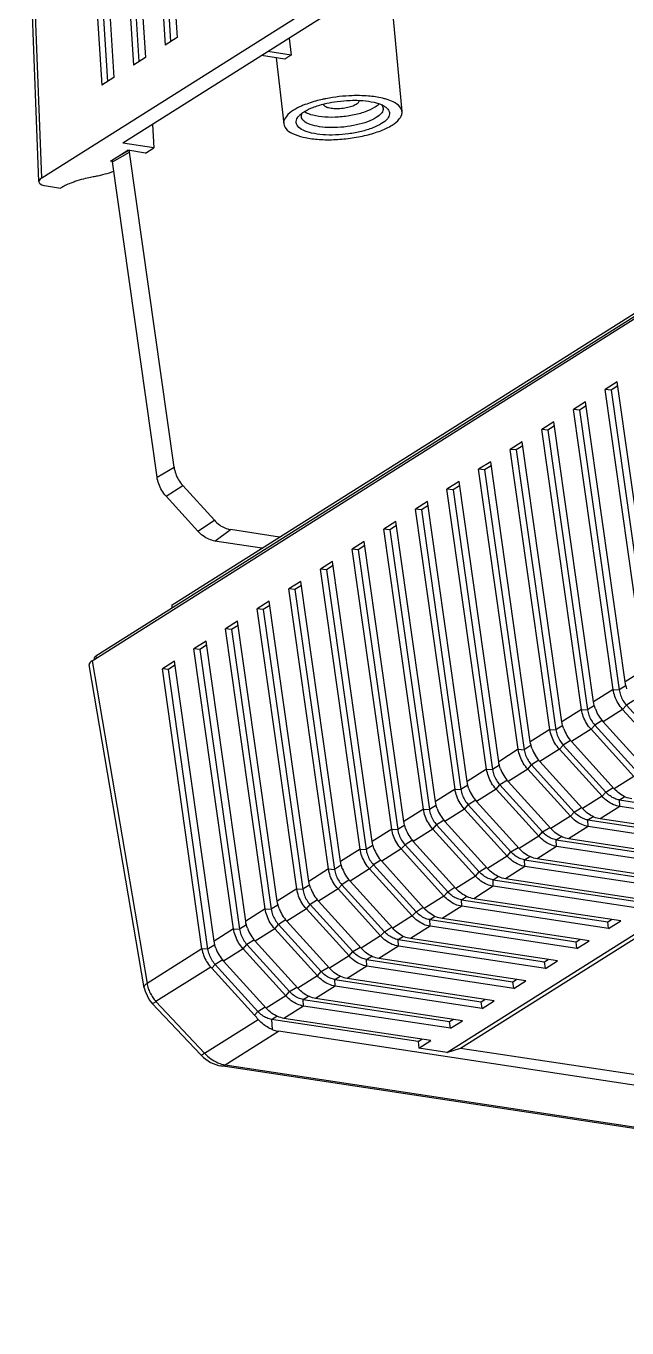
# Model space of a CAD drawing. Header units: millimetres. Extents: x 14276 to 15242, y -9916 to -8542.
# Drawn here: x 14774 to 14826.6, y -9716.2 to -9602.3 of the extents above; entities that cross this region are included whole.
import ezdxf

# ---------------------------------------------------------------- set-up
doc = ezdxf.new("R2010")
doc.units = ezdxf.units.MM

# ---------------------------------------------------------------- blocks, each defined once
blk = doc.blocks.new('u9')
at = {"color": 7, "linetype": 'Continuous'}
for p, q in [((-32.207, 460.157), (-183.313, 483.086)), ((-182.944, 483.176), (-31.838, 460.247)), ((-187.971, 480.148), (-36.865, 457.219)), ((-52.799, 458.685), (-171.941, 476.763)), ((-31.838, 460.247), (-31.838, 460.247)), ((-51.587, 459.072), (-143.498, 401.094)), ((-51.587, 459.072), (-52.799, 458.685)), ((-51.587, 459.072), (-49.148, 458.702)), ((-32.207, 460.157), (-36.865, 457.219)), ((-30.401, 459.13), (-35.089, 456.172)), ((-26.152, 454.622), (-30.401, 459.13)), ((-30.063, 459.282), (-30.295, 459.507)), ((-30.063, 459.282), (-25.815, 454.775)), ((-52.799, 458.685), (-143.98, 401.167)), ((-49.148, 458.702), (-50.202, 458.037)), ((-50.202, 458.037), (-37.35, 456.087)), ((-49.076, 458.12), (-49.4, 457.915)), ((-49.076, 458.12), (-49.148, 458.702)), ((-49.076, 458.12), (-36.267, 456.176)), ((-51.915, 456.957), (-52.969, 456.292)), ((-51.915, 456.957), (-51.843, 456.375)), ((-51.915, 456.957), (-39.063, 455.006)), ((-36.267, 456.176), (-36.311, 457.064)), ((-52.969, 456.292), (-40.117, 454.341)), ((-51.843, 456.375), (-52.167, 456.17)), ((-39.034, 454.431), (-51.843, 456.375)), ((-39.063, 455.006), (-37.35, 456.087)), ((-36.267, 456.176), (-36.728, 455.885)), ((-35.07, 455.487), (-34.772, 455.819)), ((-34.772, 455.819), (-31.041, 451.702)), ((-54.682, 455.211), (-55.736, 454.546)), ((-55.736, 454.546), (-42.884, 452.596)), ((-54.61, 454.629), (-54.934, 454.425)), ((-54.682, 455.211), (-54.61, 454.629)), ((-54.682, 455.211), (-41.829, 453.261)), ((-41.801, 452.686), (-54.61, 454.629)), ((-39.063, 455.006), (-39.034, 454.431)), ((-37.506, 454.11), (-35.793, 455.191)), ((-35.793, 455.191), (-32.062, 451.074)), ((-35.07, 455.487), (-35.701, 455.089)), ((-35.07, 455.487), (-31.339, 451.37)), ((-30.946, 451.598), (-26.152, 454.622)), ((-57.449, 453.466), (-58.503, 452.801)), ((-57.449, 453.466), (-57.377, 452.884)), ((-57.449, 453.466), (-44.596, 451.516)), ((-41.829, 453.261), (-40.117, 454.341)), ((-40.272, 452.365), (-38.56, 453.445)), ((-39.034, 454.431), (-39.495, 454.14)), ((-38.56, 453.445), (-34.829, 449.328)), ((-37.836, 453.742), (-38.467, 453.344)), ((-37.506, 454.11), (-37.836, 453.742)), ((-37.836, 453.742), (-34.105, 449.625)), ((-37.506, 454.11), (-33.775, 449.993)), ((-25.125, 453.405), (-20.315, 425.152)), ((-58.503, 452.801), (-45.65, 450.851)), ((-57.377, 452.884), (-57.701, 452.679)), ((-44.568, 450.94), (-57.377, 452.884)), ((-44.596, 451.516), (-42.884, 452.596)), ((-41.801, 452.686), (-42.262, 452.395)), ((-41.829, 453.261), (-41.801, 452.686)), ((-40.272, 452.365), (-40.603, 451.996)), ((-40.272, 452.365), (-36.541, 448.248)), ((-30.176, 449.994), (-25.37, 453.026)), ((-20.564, 424.795), (-25.37, 453.026)), ((-60.216, 451.721), (-61.27, 451.056)), ((-60.143, 451.139), (-60.468, 450.934)), ((-60.216, 451.721), (-60.143, 451.139)), ((-60.216, 451.721), (-47.363, 449.77)), ((-47.334, 449.195), (-60.143, 451.139)), ((-44.596, 451.516), (-44.568, 450.94)), ((-43.039, 450.62), (-41.327, 451.7)), ((-41.327, 451.7), (-37.596, 447.583)), ((-40.603, 451.996), (-41.234, 451.598)), ((-40.603, 451.996), (-36.872, 447.879)), ((-31.99, 450.959), (-31.339, 451.37)), ((-31.339, 451.37), (-31.041, 451.702)), ((-62.982, 449.975), (-64.036, 449.31)), ((-62.982, 449.975), (-62.91, 449.393)), ((-62.982, 449.975), (-50.13, 448.025)), ((-61.27, 451.056), (-48.417, 449.105)), ((-47.363, 449.77), (-45.65, 450.851)), ((-44.568, 450.94), (-45.029, 450.649)), ((-43.37, 450.251), (-44.001, 449.853)), ((-43.039, 450.62), (-43.37, 450.251)), ((-43.37, 450.251), (-39.639, 446.134)), ((-43.039, 450.62), (-39.308, 446.503)), ((-33.775, 449.993), (-34.105, 449.625)), ((-33.775, 449.993), (-32.062, 451.074)), ((-31.309, 449.647), (-30.699, 450.032)), ((-30.699, 450.032), (-27.233, 425.556)), ((-30.699, 450.032), (-30.177, 450)), ((-30.176, 449.994), (-26.708, 425.498)), ((-64.036, 449.31), (-51.184, 447.36)), ((-62.91, 449.393), (-63.235, 449.189)), ((-50.101, 447.45), (-62.91, 449.393)), ((-50.13, 448.025), (-48.417, 449.105)), ((-47.334, 449.195), (-47.796, 448.904)), ((-47.363, 449.77), (-47.334, 449.195)), ((-45.806, 448.874), (-46.137, 448.506)), ((-45.806, 448.874), (-44.093, 449.955)), ((-45.806, 448.874), (-42.075, 444.757)), ((-44.093, 449.955), (-40.362, 445.838)), ((-36.541, 448.248), (-34.829, 449.328)), ((-34.757, 449.214), (-34.105, 449.625)), ((-32.944, 448.254), (-31.231, 449.335)), ((-31.231, 449.335), (-27.762, 424.834)), ((-65.749, 448.23), (-66.803, 447.565)), ((-65.749, 448.23), (-65.677, 447.648)), ((-65.749, 448.23), (-52.897, 446.28)), ((-50.13, 448.025), (-50.101, 447.45)), ((-48.573, 447.129), (-46.86, 448.209)), ((-46.86, 448.209), (-43.129, 444.092)), ((-46.137, 448.506), (-46.768, 448.108)), ((-46.137, 448.506), (-42.406, 444.389)), ((-37.523, 447.469), (-36.872, 447.879)), ((-36.541, 448.248), (-36.872, 447.879)), ((-34.076, 447.902), (-33.466, 448.287)), ((-30, 423.81), (-33.466, 448.287)), ((-32.944, 448.254), (-33.466, 448.287)), ((-32.944, 448.254), (-29.475, 423.753)), ((-66.803, 447.565), (-53.951, 445.615)), ((-65.677, 447.648), (-66.001, 447.443)), ((-52.868, 445.704), (-65.677, 447.648)), ((-52.897, 446.28), (-51.184, 447.36)), ((-50.101, 447.45), (-50.562, 447.159)), ((-48.904, 446.76), (-49.535, 446.362)), ((-48.573, 447.129), (-48.904, 446.76)), ((-48.904, 446.76), (-45.173, 442.643)), ((-48.573, 447.129), (-44.842, 443.012)), ((-39.308, 446.503), (-37.596, 447.583)), ((-36.843, 446.157), (-36.233, 446.541)), ((-32.767, 422.065), (-36.233, 446.541)), ((-35.711, 446.509), (-36.233, 446.541)), ((-35.711, 446.509), (-33.998, 447.589)), ((-33.998, 447.589), (-30.529, 423.088)), ((-69.57, 445.82), (-56.718, 443.869)), ((-68.516, 446.485), (-55.663, 444.534)), ((-55.635, 443.959), (-68.444, 445.903)), ((-55.663, 444.534), (-53.951, 445.615)), ((-52.868, 445.704), (-53.329, 445.413)), ((-52.897, 446.28), (-52.868, 445.704)), ((-51.34, 445.384), (-49.627, 446.464)), ((-49.627, 446.464), (-45.896, 442.347)), ((-42.075, 444.757), (-40.362, 445.838)), ((-40.29, 445.723), (-39.639, 446.134)), ((-39.308, 446.503), (-39.639, 446.134)), ((-38.478, 444.764), (-36.765, 445.844)), ((-36.765, 445.844), (-33.296, 421.343)), ((-35.711, 446.509), (-32.241, 422.008)), ((-71.283, 444.739), (-58.43, 442.789)), ((-55.663, 444.534), (-55.635, 443.959)), ((-54.107, 443.638), (-52.394, 444.719)), ((-52.394, 444.719), (-48.663, 440.602)), ((-51.67, 445.015), (-52.302, 444.617)), ((-51.34, 445.384), (-51.67, 445.015)), ((-51.67, 445.015), (-47.939, 440.898)), ((-51.34, 445.384), (-47.609, 441.267)), ((-43.057, 443.978), (-42.406, 444.389)), ((-42.075, 444.757), (-42.406, 444.389)), ((-39.61, 444.411), (-39, 444.796)), ((-35.534, 420.32), (-39, 444.796)), ((-38.478, 444.764), (-39, 444.796)), ((-38.478, 444.764), (-35.008, 420.262)), ((-72.337, 444.074), (-59.484, 442.124)), ((-58.402, 442.214), (-71.211, 444.157)), ((-58.43, 442.789), (-56.718, 443.869)), ((-55.635, 443.959), (-56.096, 443.668)), ((-54.437, 443.27), (-55.068, 442.872)), ((-54.107, 443.638), (-54.437, 443.27)), ((-54.437, 443.27), (-50.706, 439.153)), ((-54.107, 443.638), (-50.376, 439.521)), ((-44.842, 443.012), (-43.129, 444.092)), ((-41.244, 443.018), (-39.532, 444.099)), ((-39.532, 444.099), (-36.062, 419.598)), ((-75.104, 442.329), (-62.251, 440.379)), ((-74.05, 442.994), (-61.197, 441.044)), ((-61.168, 440.468), (-73.977, 442.412)), ((-61.197, 441.044), (-59.484, 442.124)), ((-58.402, 442.214), (-58.863, 441.923)), ((-58.43, 442.789), (-58.402, 442.214)), ((-56.873, 441.893), (-55.161, 442.973)), ((-55.161, 442.973), (-51.43, 438.856)), ((-47.609, 441.267), (-45.896, 442.347)), ((-45.824, 442.233), (-45.173, 442.643)), ((-44.842, 443.012), (-45.173, 442.643)), ((-44.011, 441.273), (-42.298, 442.353)), ((-42.377, 442.666), (-41.766, 443.051)), ((-42.298, 442.353), (-38.829, 417.852)), ((-38.301, 418.574), (-41.766, 443.051)), ((-41.244, 443.018), (-41.766, 443.051)), ((-41.244, 443.018), (-37.775, 418.517)), ((-76.816, 441.249), (-63.964, 439.298)), ((-61.197, 441.044), (-61.168, 440.468)), ((-59.64, 440.148), (-57.927, 441.228)), ((-57.927, 441.228), (-54.196, 437.111)), ((-57.204, 441.524), (-57.835, 441.126)), ((-56.873, 441.893), (-57.204, 441.524)), ((-57.204, 441.524), (-53.473, 437.407)), ((-56.873, 441.893), (-53.142, 437.776)), ((-48.591, 440.487), (-47.939, 440.898)), ((-47.609, 441.267), (-47.939, 440.898)), ((-45.143, 440.921), (-44.533, 441.305)), ((-41.067, 416.829), (-44.533, 441.305)), ((-44.011, 441.273), (-44.533, 441.305)), ((-44.011, 441.273), (-40.542, 416.772)), ((-77.871, 440.584), (-65.018, 438.633)), ((-63.935, 438.723), (-76.744, 440.667)), ((-63.964, 439.298), (-62.251, 440.379)), ((-61.168, 440.468), (-61.63, 440.177)), ((-59.971, 439.779), (-60.602, 439.381)), ((-59.64, 440.148), (-59.971, 439.779)), ((-59.971, 439.779), (-56.24, 435.662)), ((-59.64, 440.148), (-55.909, 436.031)), ((-50.376, 439.521), (-48.663, 440.602)), ((-46.778, 439.528), (-45.065, 440.608)), ((-45.065, 440.608), (-41.596, 416.107)), ((-79.583, 439.503), (-66.731, 437.553)), ((-66.702, 436.978), (-79.511, 438.921)), ((-66.731, 437.553), (-65.018, 438.633)), ((-63.935, 438.723), (-64.396, 438.432)), ((-63.964, 439.298), (-63.935, 438.723)), ((-62.407, 438.402), (-60.694, 439.483)), ((-60.694, 439.483), (-56.963, 435.366)), ((-53.142, 437.776), (-51.43, 438.856)), ((-51.357, 438.742), (-50.706, 439.153)), ((-50.376, 439.521), (-50.706, 439.153)), ((-49.545, 437.782), (-47.832, 438.863)), ((-47.91, 439.175), (-47.3, 439.56)), ((-47.832, 438.863), (-44.363, 414.362)), ((-43.834, 415.084), (-47.3, 439.56)), ((-46.778, 439.528), (-47.3, 439.56)), ((-46.778, 439.528), (-43.309, 415.027)), ((-66.731, 437.553), (-66.702, 436.978)), ((-65.174, 436.657), (-63.461, 437.737)), ((-63.461, 437.737), (-59.73, 433.62)), ((-62.738, 438.034), (-63.369, 437.636)), ((-62.407, 438.402), (-62.738, 438.034)), ((-62.738, 438.034), (-59.007, 433.917)), ((-62.407, 438.402), (-58.676, 434.285)), ((-53.142, 437.776), (-53.473, 437.407)), ((-50.677, 437.43), (-50.067, 437.815)), ((-46.601, 413.338), (-50.067, 437.815)), ((-49.545, 437.782), (-50.067, 437.815)), ((-49.545, 437.782), (-46.075, 413.281)), ((-66.702, 436.978), (-67.163, 436.687)), ((-65.504, 436.288), (-66.136, 435.89)), ((-65.174, 436.657), (-65.504, 436.288)), ((-65.504, 436.288), (-61.773, 432.171)), ((-65.174, 436.657), (-61.443, 432.54)), ((-55.909, 436.031), (-54.196, 437.111)), ((-54.124, 436.997), (-53.473, 437.407)), ((-52.312, 436.037), (-50.599, 437.117)), ((-50.599, 437.117), (-47.13, 412.616)), ((-67.941, 434.912), (-66.228, 435.992)), ((-66.228, 435.992), (-62.497, 431.875)), ((-58.676, 434.285), (-56.963, 435.366)), ((-56.891, 435.251), (-56.24, 435.662)), ((-55.909, 436.031), (-56.24, 435.662)), ((-55.078, 434.292), (-53.366, 435.372)), ((-53.444, 435.685), (-52.834, 436.069)), ((-53.366, 435.372), (-49.896, 410.871)), ((-49.368, 411.593), (-52.834, 436.069)), ((-52.312, 436.037), (-52.834, 436.069)), ((-52.312, 436.037), (-48.842, 411.536)), ((-68.995, 434.247), (-65.264, 430.13)), ((-68.271, 434.543), (-64.54, 430.426)), ((-67.941, 434.912), (-64.21, 430.795)), ((-58.676, 434.285), (-59.007, 433.917)), ((-56.211, 433.939), (-55.6, 434.324)), ((-52.135, 409.848), (-55.6, 434.324)), ((-55.078, 434.292), (-55.6, 434.324)), ((-55.078, 434.292), (-51.609, 409.791)), ((-70.707, 433.166), (-66.976, 429.049)), ((-61.443, 432.54), (-59.73, 433.62)), ((-59.658, 433.506), (-59.007, 433.917)), ((-57.845, 432.546), (-56.133, 433.627)), ((-56.133, 433.627), (-52.663, 409.126)), ((-71.038, 432.798), (-67.307, 428.681)), ((-64.21, 430.795), (-62.497, 431.875)), ((-62.425, 431.761), (-61.773, 432.171)), ((-61.443, 432.54), (-61.773, 432.171)), ((-60.612, 430.801), (-58.899, 431.881)), ((-58.977, 432.194), (-58.367, 432.579)), ((-58.899, 431.881), (-55.43, 407.38)), ((-54.901, 408.102), (-58.367, 432.579)), ((-57.845, 432.546), (-58.367, 432.579)), ((-57.845, 432.546), (-54.376, 408.045)), ((-64.21, 430.795), (-64.54, 430.426)), ((-61.744, 430.449), (-61.134, 430.833)), ((-57.668, 406.357), (-61.134, 430.833)), ((-60.612, 430.801), (-61.134, 430.833)), ((-60.612, 430.801), (-57.143, 406.3)), ((-66.976, 429.049), (-65.264, 430.13)), ((-65.191, 430.015), (-64.54, 430.426)), ((-63.379, 429.056), (-61.666, 430.136)), ((-61.666, 430.136), (-58.197, 405.635)), ((-67.958, 428.27), (-67.307, 428.681)), ((-66.976, 429.049), (-67.307, 428.681)), ((-66.146, 427.31), (-64.433, 428.391)), ((-64.511, 428.703), (-63.901, 429.088)), ((-64.433, 428.391), (-60.964, 403.89)), ((-60.435, 404.612), (-63.901, 429.088)), ((-63.379, 429.056), (-63.901, 429.088)), ((-63.379, 429.056), (-59.91, 404.555)), ((-67.278, 426.958), (-66.668, 427.343)), ((-63.202, 402.866), (-66.668, 427.343)), ((-66.146, 427.31), (-66.668, 427.343)), ((-66.146, 427.31), (-62.676, 402.809)), ((-68.912, 425.565), (-67.2, 426.645)), ((-67.2, 426.645), (-63.73, 402.144)), ((-69.967, 424.9), (-66.497, 400.399)), ((-65.969, 401.121), (-69.434, 425.597)), ((-68.912, 425.565), (-65.443, 401.064)), ((-27.812, 425.19), (-27.233, 425.556)), ((-27.762, 424.834), (-26.708, 425.498)), ((-27.233, 425.556), (-26.708, 425.498)), ((-124.38, 359.122), (-20.899, 424.398)), ((-20.564, 424.795), (-124.02, 359.534)), ((-30.579, 423.445), (-30, 423.81)), ((-30, 423.81), (-29.475, 423.753)), ((-20.899, 424.398), (-20.91, 424.577)), ((-20.732, 424.619), (-20.735, 424.687)), ((-30.529, 423.088), (-29.475, 423.753)), ((-33.346, 421.7), (-32.767, 422.065)), ((-33.296, 421.343), (-32.241, 422.008)), ((-32.767, 422.065), (-32.241, 422.008)), ((-27.559, 419.906), (-120.48, 361.291)), ((-36.113, 419.954), (-35.534, 420.32)), ((-36.062, 419.598), (-35.008, 420.262)), ((-35.534, 420.32), (-35.008, 420.262)), ((-27.577, 420.186), (-27.559, 419.906)), ((-38.88, 418.209), (-38.301, 418.574)), ((-38.829, 417.852), (-37.775, 418.517)), ((-38.301, 418.574), (-37.775, 418.517)), ((-41.646, 416.464), (-41.067, 416.829)), ((-41.596, 416.107), (-40.542, 416.772)), ((-41.067, 416.829), (-40.542, 416.772)), ((-44.413, 414.718), (-43.834, 415.084)), ((-44.363, 414.362), (-43.309, 415.027)), ((-43.834, 415.084), (-43.309, 415.027)), ((-35.424, 414.945), (-31.309, 414.32)), ((-36.961, 413.976), (-32.679, 413.326)), ((-31.309, 414.32), (-32.679, 413.326)), ((-47.18, 412.973), (-46.601, 413.338)), ((-47.13, 412.616), (-46.075, 413.281)), ((-46.601, 413.338), (-46.075, 413.281)), ((-29.812, 413.459), (-31.261, 412.509)), ((-31.261, 412.509), (-28.489, 409.451)), ((-29.812, 413.459), (-27.04, 410.4)), ((-49.947, 411.228), (-49.368, 411.593)), ((-49.896, 410.871), (-48.842, 411.536)), ((-49.368, 411.593), (-48.842, 411.536)), ((-27.04, 410.4), (-28.489, 409.451)), ((-52.714, 409.482), (-52.135, 409.848)), ((-52.663, 409.126), (-51.609, 409.791)), ((-52.135, 409.848), (-51.609, 409.791)), ((-55.48, 407.737), (-54.901, 408.102)), ((-55.43, 407.38), (-54.376, 408.045)), ((-54.901, 408.102), (-54.376, 408.045)), ((-26.241, 408.728), (-27.732, 407.866)), ((-27.732, 407.866), (-23.828, 380.296)), ((-26.241, 408.728), (-22.337, 381.158)), ((-58.247, 405.992), (-57.668, 406.357)), ((-58.197, 405.635), (-57.143, 406.3)), ((-57.668, 406.357), (-57.143, 406.3)), ((-61.014, 404.246), (-60.435, 404.612)), ((-60.964, 403.89), (-59.91, 404.555)), ((-60.435, 404.612), (-59.91, 404.555)), ((-63.781, 402.501), (-63.202, 402.866)), ((-63.73, 402.144), (-62.676, 402.809)), ((-63.202, 402.866), (-62.676, 402.809)), ((-66.548, 400.756), (-65.969, 401.121)), ((-66.497, 400.399), (-65.443, 401.064)), ((-65.969, 401.121), (-65.443, 401.064)), ((-16.57, 383.258), (-17.81, 383.446)), ((-15.907, 382.875), (-14.787, 353.553)), ((-16.159, 382.546), (-119.639, 317.27)), ((-16.159, 382.546), (-15.039, 353.246)), ((-22.337, 381.158), (-23.828, 380.296)), ((-22.976, 380.579), (-23.737, 380.145)), ((-22.184, 381.078), (-23.678, 380.136)), ((-22.345, 381.103), (-22.184, 381.078)), ((-116.21, 320.864), (-23.245, 379.507)), ((-25.248, 380.374), (-25.967, 379.92)), ((-25.834, 377.874), (-25.967, 379.92)), ((-25.967, 379.92), (-23.245, 379.507)), ((-25.248, 380.374), (-23.678, 380.136)), ((-36.672, 372.042), (-37.325, 377.822)), ((-46.549, 364.807), (-47.673, 376.751)), ((-22.474, 373.758), (-21.42, 374.423)), ((-20.899, 349.544), (-22.474, 373.758)), ((-20.372, 350.29), (-21.921, 374.107)), ((-19.846, 350.215), (-21.42, 374.423)), ((-25.241, 372.012), (-24.187, 372.677)), ((-22.612, 348.464), (-24.187, 372.677)), ((-37.814, 370.317), (-37.974, 371.807)), ((-37.974, 371.807), (-35.941, 371.498)), ((-37.421, 372.156), (-35.388, 371.847)), ((-23.666, 347.799), (-25.241, 372.012)), ((-24.688, 372.361), (-23.139, 348.545)), ((-28.007, 370.267), (-26.953, 370.932)), ((-26.433, 346.054), (-28.007, 370.267)), ((-27.455, 370.616), (-25.906, 346.8)), ((-25.379, 346.719), (-26.953, 370.932))]:
    blk.add_line(p, q, dxfattribs=at)
for points in [[(-30.295, 459.507), (-30.925, 459.943), (-31.613, 460.203), (-31.838, 460.247)], [(-25.125, 453.405), (-25.195, 453.704), (-25.557, 454.456), (-25.815, 454.775)]]:
    blk.add_lwpolyline(points, dxfattribs=at)
for centre, radius, start, end in [((-1.7, 485.789), 44.631, 221.57299, 222.18248), ((1.686, 481.36), 44.166, 222.1843, 222.36669), ((-34.591, 448.785), 3.411, 31.06331, 42.14232), ((-34.555, 448.802), 3.371, 19.95548, 31.13446), ((-37.358, 447.04), 3.411, 31.06331, 42.14232), ((-37.321, 447.057), 3.371, 19.95548, 31.13446), ((-40.125, 445.294), 3.411, 31.06331, 42.14232), ((-40.088, 445.311), 3.371, 19.95548, 31.13446), ((-42.892, 443.549), 3.411, 31.06331, 42.14232), ((-42.855, 443.566), 3.371, 19.95548, 31.13446), ((-45.659, 441.804), 3.411, 31.06331, 42.14232), ((-45.622, 441.821), 3.371, 19.95548, 31.13446), ((-48.425, 440.058), 3.411, 31.06331, 42.14232), ((-48.389, 440.075), 3.371, 19.95548, 31.13446), ((-51.192, 438.313), 3.411, 31.06331, 42.14232), ((-51.156, 438.33), 3.371, 19.95548, 31.13446), ((-53.959, 436.568), 3.411, 31.06331, 42.14232), ((-53.922, 436.585), 3.371, 19.95548, 31.13446), ((-56.726, 434.822), 3.411, 31.06331, 42.14232), ((-56.689, 434.84), 3.371, 19.95548, 31.13446), ((-59.493, 433.077), 3.411, 31.06331, 42.14232), ((-59.456, 433.094), 3.371, 19.95548, 31.13446), ((-62.259, 431.332), 3.411, 31.06331, 42.14232), ((-62.223, 431.349), 3.371, 19.95548, 31.13446), ((-65.026, 429.586), 3.411, 31.06331, 42.14232), ((-64.99, 429.604), 3.371, 19.95548, 31.13446), ((-67.793, 427.841), 3.411, 31.06331, 42.14232), ((-67.756, 427.858), 3.371, 19.95548, 31.13446), ((-25.052, 380.773), 2.742, 6.63399, 8.06162), ((-24.984, 380.781), 2.674, 4.55757, 6.63854), ((-26.357, 379.937), 2.554, 4.91545, 8.08016), ((-39.786, 378.142), 1.518, 313.20435, 317.18595), ((-45.64, 376.485), 0.393, 185.85128, 187.66195), ((-40.954, 379.696), 3.465, 301.71839, 302.24335), ((-44.659, 381.096), 5.671, 253.21698, 256.7473), ((-43.748, 388.593), 13.242, 269.11082, 271.81549), ((-43.782, 389.677), 14.327, 271.81558, 281.12847), ((-43.541, 388.359), 12.988, 281.20399, 282.66475)]:
    blk.add_arc(centre, radius, start, end, dxfattribs=at)
for centre, major_axis, ratio, start_param, end_param in [((-36.722, 454.341), (-1.277, 2.724), 0.7829302, -0.7055745, -0.4819993), ((-21.808, 424.983), (1.495, 0.155), 0.3576327, -0.6259999, 0.0240723), ((-17.403, 382.734), (1.495, 0.155), 0.3576327, -0.6259999, 0.9428938)]:
    blk.add_ellipse(centre, major_axis=major_axis, ratio=ratio, start_param=start_param, end_param=end_param, dxfattribs=at)
for points, start_tangent, end_tangent in [([(-31.838, 460.247), (-31.888, 460.252), (-32.207, 460.157)], (-0.9864026, 0.164347), (-0.8457822, -0.5335283)), ([(-31.572, 459.973), (-32.207, 460.157)], (-0.9198369, 0.392301), (-0.988684, 0.1500134)), ([(-30.401, 459.13), (-30.957, 459.624), (-31.572, 459.973)], (-0.6787342, 0.7343841), (-0.9198369, 0.392301)), ([(-30.066, 459.275), (-30.156, 459.274), (-30.401, 459.13)], (-0.9276729, 0.3733939), (-0.8207648, -0.5712663)), ([(-36.311, 457.064), (-35.877, 456.841), (-35.465, 456.541), (-35.089, 456.172)], (0.925264, -0.3793238), (0.6636134, -0.7480757)), ([(-37.35, 456.087), (-36.8, 455.927)], (0.9886827, -0.1500218), (0.918584, -0.3952258)), ([(-36.8, 455.927), (-36.27, 455.622)], (0.918584, -0.3952258), (0.8072706, -0.5901815)), ([(-36.267, 456.176), (-35.844, 456.053), (-35.436, 455.818), (-35.07, 455.487)], (0.9886827, -0.1500218), (0.6715166, -0.7409895)), ([(-39.063, 455.006), (-38.513, 454.846), (-37.983, 454.541), (-37.506, 454.11)], (0.9886827, -0.1500218), (0.6715166, -0.7409895)), ([(-36.27, 455.622), (-35.793, 455.191)], (0.8072706, -0.5901815), (0.6715166, -0.7409895)), ([(-25.817, 454.768), (-25.907, 454.767), (-26.152, 454.622)], (-0.9281049, 0.3723189), (-0.8207644, -0.5712668)), ([(-25.37, 453.026), (-25.411, 453.238), (-25.47, 453.45), (-25.545, 453.661), (-25.638, 453.869), (-25.745, 454.07), (-25.868, 454.264), (-26.004, 454.449), (-26.152, 454.622)], (-0.1504924, 0.9886112), (-0.6769615, 0.7360184)), ([(-40.117, 454.341), (-39.567, 454.181)], (0.9886827, -0.1500218), (0.918584, -0.3952258)), ([(-39.567, 454.181), (-39.037, 453.876)], (0.918584, -0.3952258), (0.8072706, -0.5901815)), ([(-39.037, 453.876), (-38.56, 453.445)], (0.8072706, -0.5901815), (0.6715166, -0.7409895)), ([(-39.034, 454.431), (-38.611, 454.308), (-38.203, 454.073), (-37.836, 453.742)], (0.9886827, -0.1500218), (0.6715166, -0.7409895)), ([(-25.131, 453.404), (-25.15, 453.259), (-25.37, 453.026)], (0.118225, -0.9929868), (-0.8146945, -0.5798904)), ([(-42.884, 452.596), (-42.334, 452.436)], (0.9886827, -0.1500218), (0.918584, -0.3952258)), ([(-42.334, 452.436), (-41.804, 452.131)], (0.918584, -0.3952258), (0.8072706, -0.5901815)), ([(-41.829, 453.261), (-41.28, 453.101), (-40.749, 452.796), (-40.272, 452.365)], (0.9886827, -0.1500218), (0.6715166, -0.7409895)), ([(-41.801, 452.686), (-41.378, 452.563), (-40.97, 452.328), (-40.603, 451.996)], (0.9886827, -0.1500218), (0.6715166, -0.7409895)), ([(-44.596, 451.516), (-44.047, 451.356), (-43.516, 451.051), (-43.039, 450.62)], (0.9886827, -0.1500218), (0.6715166, -0.7409895)), ([(-41.804, 452.131), (-41.327, 451.7)], (0.8072706, -0.5901815), (0.6715166, -0.7409895)), ([(-31.339, 451.37), (-31.036, 450.963), (-30.819, 450.508), (-30.699, 450.032)], (0.6715166, -0.7409895), (0.1401996, -0.9901233)), ([(-30.176, 449.994), (-30.321, 450.568), (-30.583, 451.112), (-30.946, 451.598)], (-0.1401996, 0.9901233), (-0.6738715, 0.7388486)), ([(-45.65, 450.851), (-45.101, 450.691)], (0.9886827, -0.1500218), (0.918584, -0.3952258)), ([(-45.101, 450.691), (-44.57, 450.386)], (0.918584, -0.3952258), (0.8072706, -0.5901815)), ([(-44.57, 450.386), (-44.093, 449.955)], (0.8072706, -0.5901815), (0.6715166, -0.7409895)), ([(-44.568, 450.94), (-44.145, 450.817), (-43.737, 450.582), (-43.37, 450.251)], (0.9886827, -0.1500218), (0.6715166, -0.7409895)), ([(-33.775, 449.993), (-33.382, 449.465), (-33.099, 448.872), (-32.943, 448.254)], (0.6715166, -0.7409895), (0.1401996, -0.9901233)), ([(-48.417, 449.105), (-47.868, 448.946)], (0.9886827, -0.1500218), (0.918584, -0.3952258)), ([(-47.868, 448.946), (-47.337, 448.64)], (0.918584, -0.3952258), (0.8072706, -0.5901815)), ([(-47.363, 449.77), (-46.813, 449.61), (-46.283, 449.305), (-45.806, 448.874)], (0.9886827, -0.1500218), (0.6715166, -0.7409895)), ([(-47.334, 449.195), (-46.912, 449.072), (-46.504, 448.837), (-46.137, 448.506)], (0.9886827, -0.1500218), (0.6715166, -0.7409895)), ([(-33.466, 448.287), (-33.585, 448.762), (-33.803, 449.218), (-34.105, 449.625)], (-0.1401996, 0.9901233), (-0.6715166, 0.7409895)), ([(-31.386, 449.953), (-31.231, 449.335)], (0.3404926, -0.9402472), (0.1401996, -0.9901233)), ([(-50.13, 448.025), (-49.58, 447.865), (-49.05, 447.56), (-48.573, 447.129)], (0.9886827, -0.1500218), (0.6715166, -0.7409895)), ([(-47.337, 448.64), (-46.86, 448.209)], (0.8072706, -0.5901815), (0.6715166, -0.7409895)), ([(-36.233, 446.541), (-36.352, 447.017), (-36.57, 447.473), (-36.872, 447.879)], (-0.1401996, 0.9901233), (-0.6715166, 0.7409895)), ([(-36.541, 448.248), (-36.149, 447.719), (-35.866, 447.127), (-35.71, 446.509)], (0.6715166, -0.7409895), (0.1401996, -0.9901233)), ([(-34.153, 448.207), (-33.998, 447.589)], (0.3404926, -0.9402472), (0.1401996, -0.9901233)), ([(-51.184, 447.36), (-50.634, 447.2)], (0.9886827, -0.1500218), (0.918584, -0.3952258)), ([(-50.634, 447.2), (-50.104, 446.895)], (0.918584, -0.3952258), (0.8072706, -0.5901815)), ([(-50.104, 446.895), (-49.627, 446.464)], (0.8072706, -0.5901815), (0.6715166, -0.7409895)), ([(-50.101, 447.45), (-49.678, 447.327), (-49.27, 447.092), (-48.904, 446.76)], (0.9886827, -0.1500218), (0.6715166, -0.7409895)), ([(-53.951, 445.615), (-53.401, 445.455)], (0.9886827, -0.1500218), (0.918584, -0.3952258)), ([(-53.401, 445.455), (-52.871, 445.15)], (0.918584, -0.3952258), (0.8072706, -0.5901815)), ([(-52.897, 446.28), (-52.347, 446.12), (-51.817, 445.815), (-51.34, 445.384)], (0.9886827, -0.1500218), (0.6715166, -0.7409895)), ([(-52.868, 445.704), (-52.445, 445.581), (-52.037, 445.346), (-51.67, 445.015)], (0.9886827, -0.1500218), (0.6715166, -0.7409895)), ([(-39, 444.796), (-39.119, 445.272), (-39.337, 445.727), (-39.639, 446.134)], (-0.1401996, 0.9901233), (-0.6715166, 0.7409895)), ([(-39.308, 446.503), (-38.916, 445.974), (-38.632, 445.382), (-38.477, 444.764)], (0.6715166, -0.7409895), (0.1401996, -0.9901233)), ([(-36.92, 446.462), (-36.764, 445.844)], (0.3404926, -0.9402472), (0.1401996, -0.9901233)), ([(-55.663, 444.534), (-55.114, 444.374), (-54.583, 444.069), (-54.107, 443.638)], (0.9886827, -0.1500218), (0.6715166, -0.7409895)), ([(-52.871, 445.15), (-52.394, 444.719)], (0.8072706, -0.5901815), (0.6715166, -0.7409895)), ([(-41.766, 443.051), (-41.886, 443.526), (-42.104, 443.982), (-42.406, 444.389)], (-0.1401996, 0.9901233), (-0.6715166, 0.7409895)), ([(-42.075, 444.757), (-41.682, 444.229), (-41.399, 443.636), (-41.244, 443.018)], (0.6715166, -0.7409895), (0.1401996, -0.9901233)), ([(-39.687, 444.717), (-39.531, 444.099)], (0.3404926, -0.9402472), (0.1401996, -0.9901233)), ([(-56.718, 443.869), (-56.168, 443.71)], (0.9886827, -0.1500218), (0.918584, -0.3952258)), ([(-56.168, 443.71), (-55.638, 443.404)], (0.918584, -0.3952258), (0.8072706, -0.5901815)), ([(-55.638, 443.404), (-55.161, 442.973)], (0.8072706, -0.5901815), (0.6715166, -0.7409895)), ([(-55.635, 443.959), (-55.212, 443.836), (-54.804, 443.601), (-54.437, 443.27)], (0.9886827, -0.1500218), (0.6715166, -0.7409895)), ([(-59.484, 442.124), (-58.935, 441.964)], (0.9886827, -0.1500218), (0.918584, -0.3952258)), ([(-58.43, 442.789), (-57.881, 442.629), (-57.35, 442.324), (-56.873, 441.893)], (0.9886827, -0.1500218), (0.6715166, -0.7409895)), ([(-58.402, 442.214), (-57.979, 442.091), (-57.571, 441.856), (-57.204, 441.524)], (0.9886827, -0.1500218), (0.6715166, -0.7409895)), ([(-44.533, 441.305), (-44.653, 441.781), (-44.871, 442.237), (-45.173, 442.643)], (-0.1401996, 0.9901233), (-0.6715166, 0.7409895)), ([(-44.842, 443.012), (-44.449, 442.483), (-44.166, 441.891), (-44.011, 441.273)], (0.6715166, -0.7409895), (0.1401996, -0.9901233)), ([(-42.453, 442.971), (-42.298, 442.353)], (0.3404926, -0.9402472), (0.1401996, -0.9901233)), ([(-61.197, 441.044), (-60.647, 440.884), (-60.117, 440.579), (-59.64, 440.148)], (0.9886827, -0.1500218), (0.6715166, -0.7409895)), ([(-58.935, 441.964), (-58.404, 441.659)], (0.918584, -0.3952258), (0.8072706, -0.5901815)), ([(-58.404, 441.659), (-57.927, 441.228)], (0.8072706, -0.5901815), (0.6715166, -0.7409895)), ([(-47.3, 439.56), (-47.419, 440.036), (-47.637, 440.491), (-47.939, 440.898)], (-0.1401996, 0.9901233), (-0.6715166, 0.7409895)), ([(-47.609, 441.267), (-47.216, 440.738), (-46.933, 440.146), (-46.777, 439.528)], (0.6715166, -0.7409895), (0.1401996, -0.9901233)), ([(-45.22, 441.226), (-45.065, 440.608)], (0.3404926, -0.9402472), (0.1401996, -0.9901233)), ([(-62.251, 440.379), (-61.702, 440.219)], (0.9886827, -0.1500218), (0.918584, -0.3952258)), ([(-61.702, 440.219), (-61.171, 439.914)], (0.918584, -0.3952258), (0.8072706, -0.5901815)), ([(-61.171, 439.914), (-60.694, 439.483)], (0.8072706, -0.5901815), (0.6715166, -0.7409895)), ([(-61.168, 440.468), (-60.746, 440.345), (-60.338, 440.11), (-59.971, 439.779)], (0.9886827, -0.1500218), (0.6715166, -0.7409895)), ([(-65.018, 438.633), (-64.468, 438.474)], (0.9886827, -0.1500218), (0.918584, -0.3952258)), ([(-63.964, 439.298), (-63.414, 439.138), (-62.884, 438.833), (-62.407, 438.402)], (0.9886827, -0.1500218), (0.6715166, -0.7409895)), ([(-63.935, 438.723), (-63.512, 438.6), (-63.104, 438.365), (-62.738, 438.034)], (0.9886827, -0.1500218), (0.6715166, -0.7409895)), ([(-50.067, 437.815), (-50.186, 438.29), (-50.404, 438.746), (-50.706, 439.153)], (-0.1401996, 0.9901233), (-0.6715166, 0.7409895)), ([(-50.376, 439.521), (-49.983, 438.993), (-49.7, 438.4), (-49.544, 437.782)], (0.6715166, -0.7409895), (0.1401996, -0.9901233)), ([(-47.987, 439.481), (-47.832, 438.863)], (0.3404926, -0.9402472), (0.1401996, -0.9901233)), ([(-66.731, 437.553), (-66.181, 437.393), (-65.651, 437.088), (-65.174, 436.657)], (0.9886827, -0.1500218), (0.6715166, -0.7409895)), ([(-64.468, 438.474), (-63.938, 438.168)], (0.918584, -0.3952258), (0.8072706, -0.5901815)), ([(-63.938, 438.168), (-63.461, 437.737)], (0.8072706, -0.5901815), (0.6715166, -0.7409895)), ([(-53.142, 437.776), (-52.75, 437.247), (-52.466, 436.655), (-52.311, 436.037)], (0.6715166, -0.7409895), (0.1401996, -0.9901233)), ([(-50.754, 437.735), (-50.598, 437.117)], (0.3404926, -0.9402472), (0.1401996, -0.9901233)), ([(-67.785, 436.888), (-67.235, 436.728)], (0.9886827, -0.1500218), (0.918584, -0.3952258)), ([(-67.235, 436.728), (-66.705, 436.423)], (0.918584, -0.3952258), (0.8072706, -0.5901815)), ([(-66.705, 436.423), (-66.228, 435.992)], (0.8072706, -0.5901815), (0.6715166, -0.7409895)), ([(-66.702, 436.978), (-66.279, 436.855), (-65.871, 436.62), (-65.504, 436.288)], (0.9886827, -0.1500218), (0.6715166, -0.7409895)), ([(-52.834, 436.069), (-52.953, 436.545), (-53.171, 437.001), (-53.473, 437.407)], (-0.1401996, 0.9901233), (-0.6715166, 0.7409895)), ([(-55.6, 434.324), (-55.72, 434.8), (-55.938, 435.255), (-56.24, 435.662)], (-0.1401996, 0.9901233), (-0.6715166, 0.7409895)), ([(-55.909, 436.031), (-55.516, 435.502), (-55.233, 434.91), (-55.078, 434.292)], (0.6715166, -0.7409895), (0.1401996, -0.9901233)), ([(-53.521, 435.99), (-53.365, 435.372)], (0.3404926, -0.9402472), (0.1401996, -0.9901233)), ([(-58.676, 434.285), (-58.283, 433.757), (-58, 433.164), (-57.845, 432.546)], (0.6715166, -0.7409895), (0.1401996, -0.9901233)), ([(-56.287, 434.245), (-56.132, 433.627)], (0.3404926, -0.9402472), (0.1401996, -0.9901233)), ([(-58.367, 432.579), (-58.487, 433.054), (-58.705, 433.51), (-59.007, 433.917)], (-0.1401996, 0.9901233), (-0.6715166, 0.7409895)), ([(-61.134, 430.833), (-61.254, 431.309), (-61.471, 431.765), (-61.773, 432.171)], (-0.1401996, 0.9901233), (-0.6715166, 0.7409895)), ([(-61.443, 432.54), (-61.05, 432.011), (-60.767, 431.419), (-60.612, 430.801)], (0.6715166, -0.7409895), (0.1401996, -0.9901233)), ([(-59.054, 432.499), (-58.899, 431.881)], (0.3404926, -0.9402472), (0.1401996, -0.9901233)), ([(-64.21, 430.795), (-63.817, 430.266), (-63.534, 429.674), (-63.378, 429.056)], (0.6715166, -0.7409895), (0.1401996, -0.9901233)), ([(-61.821, 430.754), (-61.666, 430.136)], (0.3404926, -0.9402472), (0.1401996, -0.9901233)), ([(-63.901, 429.088), (-64.02, 429.564), (-64.238, 430.019), (-64.54, 430.426)], (-0.1401996, 0.9901233), (-0.6715166, 0.7409895)), ([(-66.668, 427.343), (-66.787, 427.818), (-67.005, 428.274), (-67.307, 428.681)], (-0.1401996, 0.9901233), (-0.6715166, 0.7409895)), ([(-66.976, 429.049), (-66.584, 428.521), (-66.301, 427.928), (-66.145, 427.31)], (0.6715166, -0.7409895), (0.1401996, -0.9901233)), ([(-64.588, 429.009), (-64.432, 428.391)], (0.3404926, -0.9402472), (0.1401996, -0.9901233)), ([(-67.355, 427.263), (-67.199, 426.645)], (0.3404926, -0.9402472), (0.1401996, -0.9901233)), ([(-20.899, 424.398), (-20.808, 424.468), (-20.751, 424.542), (-20.731, 424.613), (-20.732, 424.619)], (0.8457822, 0.5335283), (-0.0538777, 0.9985475)), ([(-31.309, 414.32), (-30.78, 414.166), (-30.27, 413.873), (-29.812, 413.459)], (0.9886827, -0.1500218), (0.6715166, -0.7409895)), ([(-31.261, 412.509), (-31.695, 412.902), (-32.179, 413.18), (-32.679, 413.326)], (-0.6715166, 0.7409895), (-0.9886827, 0.1500218)), ([(-27.04, 410.4), (-26.662, 409.892), (-26.39, 409.322), (-26.241, 408.728)], (0.6715166, -0.7409895), (0.1401996, -0.9901233)), ([(-27.732, 407.866), (-27.874, 408.43), (-28.132, 408.969), (-28.489, 409.451)], (-0.1401996, 0.9901233), (-0.6715166, 0.7409895)), ([(-22.454, 381.983), (-22.246, 382.058), (-21.479, 382.287), (-21.068, 382.384), (-20.644, 382.468), (-20.431, 382.51), (-19.809, 382.65), (-19.041, 382.879), (-18.691, 383.008), (-18.217, 383.219), (-17.81, 383.446)], (0.936287, 0.351236), (0.8457822, 0.5335283)), ([(-37.328, 377.821), (-37.504, 378.225), (-38.092, 378.66), (-39.037, 378.984), (-40.261, 379.17), (-41.668, 379.203), (-43.141, 379.08), (-44.562, 378.811), (-45.816, 378.418), (-46.802, 377.933)], (-0.1412096, 0.9899797), (-0.8457822, -0.5335283)), ([(-45.89, 377.795), (-45.114, 378.177), (-44.125, 378.487), (-43.005, 378.699), (-41.843, 378.796), (-40.735, 378.77), (-39.77, 378.624), (-39.025, 378.368), (-38.562, 378.025), (-38.418, 377.621), (-38.604, 377.189), (-38.672, 377.11)], (0.8457822, 0.5335283), (-0.6791549, -0.733995)), ([(-46.802, 377.933), (-47.438, 377.395), (-47.675, 376.848), (-47.67, 376.752)], (-0.8457822, -0.5335283), (0.1231949, -0.9923825)), ([(-46.208, 376.326), (-46.434, 376.536), (-46.578, 376.94), (-46.392, 377.371), (-45.89, 377.795)], (-0.8258891, 0.5638326), (0.8457822, 0.5335284)), ([(-45.898, 376.858), (-45.428, 377.268)], (0.5701047, 0.8215721), (0.8457823, 0.5335281)), ([(-45.428, 377.268), (-44.668, 377.634), (-43.689, 377.92), (-42.589, 378.098), (-41.476, 378.151), (-40.458, 378.072), (-39.635, 377.871), (-39.087, 377.567), (-38.869, 377.187)], (0.8457822, 0.5335283), (0.1018978, -0.9947949)), ([(-39.139, 376.749), (-39.875, 377.046), (-40.909, 377.203), (-42.118, 377.201), (-43.355, 377.041), (-44.471, 376.742), (-45.332, 376.339)], (-0.8373241, 0.5467068), (-0.8457822, -0.5335283)), ([(-38.869, 377.187), (-38.948, 376.862)], (0.1018978, -0.9947949), (-0.4748702, -0.8800558)), ([(-38.194, 376.627), (-37.558, 377.165), (-37.321, 377.712), (-37.328, 377.821)], (0.8457822, 0.5335283), (-0.1412096, 0.9899797)), ([(-47.67, 376.752), (-47.492, 376.336), (-46.904, 375.9), (-46.297, 375.666)], (0.1231949, -0.9923825), (0.9570372, -0.2899653)), ([(-45.971, 376.192), (-46.208, 376.326)], (-0.9014044, 0.4329782), (-0.8258891, 0.5638326)), ([(-46.031, 376.445), (-45.898, 376.858)], (-0.1018978, 0.9947949), (0.5701047, 0.8215721)), ([(-45.884, 376.139), (-46.029, 376.433)], (-0.6507611, 0.7592826), (-0.1332783, 0.9910787)), ([(-43.944, 375.77), (-44.261, 375.79), (-45.226, 375.937), (-45.971, 376.192)], (-0.9988935, 0.0470288), (-0.9014044, 0.4329782)), ([(-45.332, 376.339), (-45.653, 376.105)], (-0.8457822, -0.5335283), (-0.7347418, -0.6783469)), ([(-41.093, 376.021), (-41.991, 375.861), (-43.153, 375.764), (-43.944, 375.77)], (-0.9760431, -0.2175771), (-0.9988935, 0.0470288)), ([(-43.678, 376.088), (-43.901, 375.885), (-43.938, 375.784)], (-0.8457822, -0.5335283), (-0.192373, -0.9813219)), ([(-40.774, 376.104), (-40.925, 376.27), (-41.252, 376.402), (-41.712, 376.472), (-42.249, 376.471), (-42.799, 376.4), (-43.295, 376.267), (-43.678, 376.088)], (-0.3171013, 0.9483917), (-0.8457822, -0.5335283)), ([(-39.133, 376.749), (-39.882, 376.383), (-40.871, 376.073), (-41.093, 376.021)], (-0.850635, -0.5257566), (-0.9760431, -0.2175771)), ([(-40.693, 375.688), (-40.434, 375.749), (-39.18, 376.142), (-38.894, 376.26)], (0.9756519, 0.2193246), (0.9155557, 0.4021913)), ([(-38.747, 377.035), (-39.106, 376.765)], (-0.7284595, -0.6850888), (-0.8457822, -0.5335284)), ([(-38.894, 376.26), (-38.194, 376.627)], (0.9155557, 0.4021913), (0.8457822, 0.5335283)), ([(-45.96, 375.576), (-44.735, 375.39), (-43.953, 375.352)], (0.9730749, -0.230489), (0.999873, -0.0159377)), ([(-37.974, 371.807), (-37.871, 371.863), (-37.772, 371.92), (-37.678, 371.978)], (0.8825491, 0.4702203), (0.8457822, 0.5335283)), ([(-37.678, 371.978), (-37.587, 372.037), (-37.502, 372.096), (-37.421, 372.156)], (0.8457822, 0.5335283), (0.7955562, 0.6058799))]:
    blk.add_spline(points, degree=3, dxfattribs=dict(at, start_tangent=start_tangent, end_tangent=end_tangent))

msp = doc.modelspace()

# ---------------------------------------------------------------- block references
at = {"rotation": 180}
msp.add_blockref('u9', (14759.21, -9233.04), dxfattribs=at)

doc.saveas('drawing.dxf')
